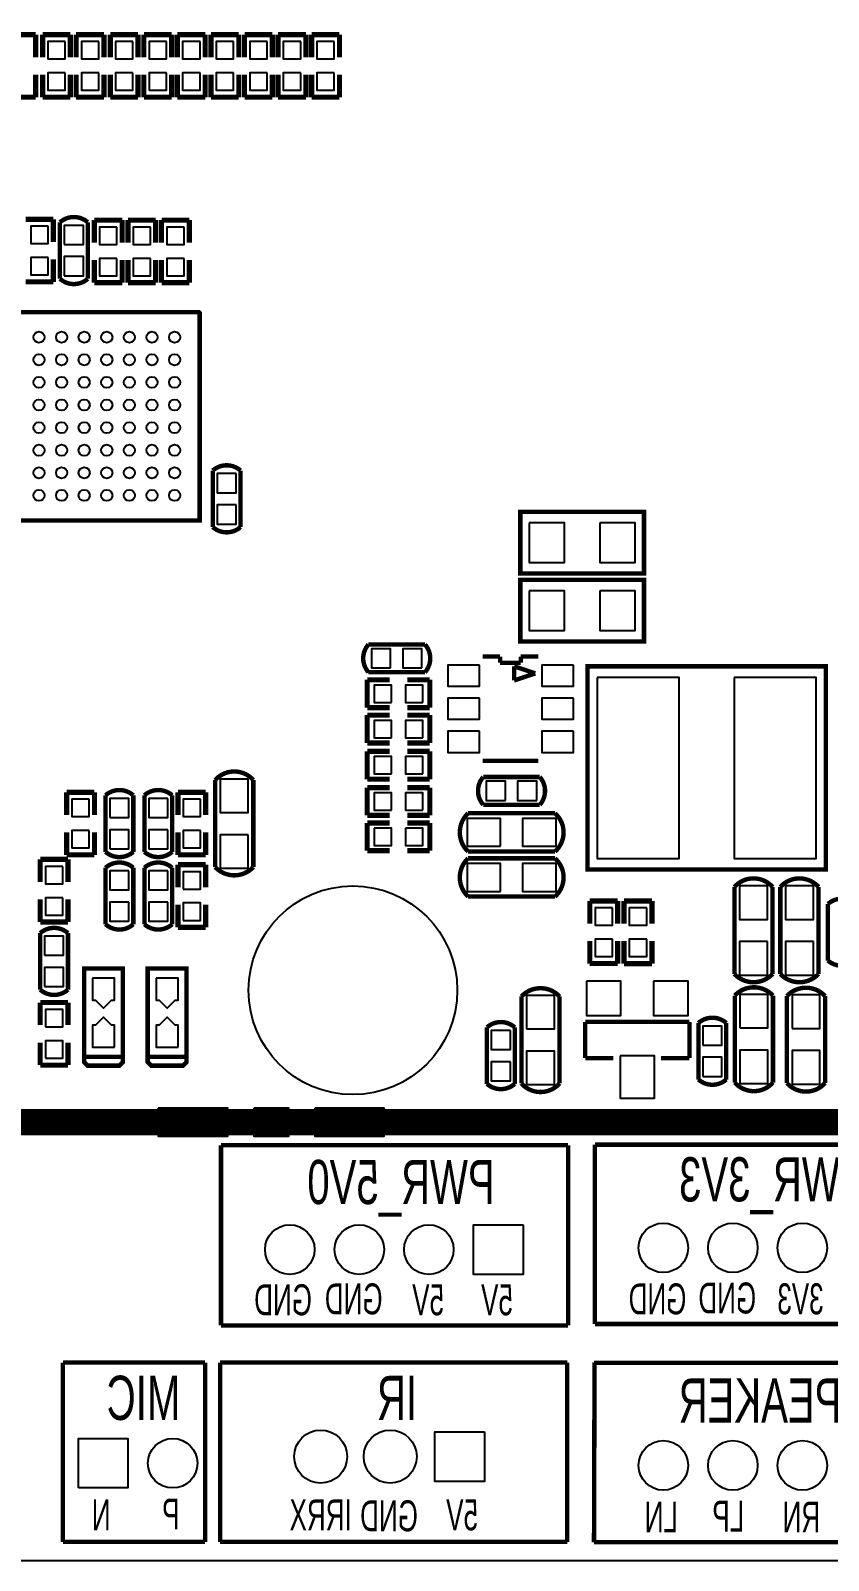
# Model space of a CAD drawing. Extents: x -3 to 180, y 0 to 107.
# Drawn here: x 41.44 to 64.38, y 0 to 43.98 of the extents above; entities that cross this region are included whole.
import ezdxf

# ---------------------------------------------------------------- set-up
doc = ezdxf.new("R2010")
doc.units = 0
doc.header["$MEASUREMENT"] = 0
for name, color, linetype in [('BG_OUTLINE', 254, 'CONTINUOUS'), ('BG_SILKSCREEN_BOTTOM', 141, 'CONTINUOUS'), ('PG_SILKSCREEN_BOTTOM', 85, 'CONTINUOUS'), ('PIN_BOTTOM', 5, 'CONTINUOUS')]:
    doc.layers.add(name, color=color, linetype=linetype)

msp = doc.modelspace()

# ---------------------------------------------------------------- linework, layer by layer
at = {"layer": 'BG_OUTLINE'}
msp.add_lwpolyline([(-2.999994, 103.031341), (-2.999994, 3.991813, 0.414214), (0.991819, 0), (176.017809, 0, 0.378859), (179.786788, 3.768979), (179.786788, 102.98717, 0.42493), (175.712984, 107.061), (166.5478, 107.060975), (166.5478, 97.5868), (152.3746, 97.5868), (152.3746, 107.060949), (46.3042, 107.06067), (46.3042, 105.8672), (42.0624, 105.8672), (42.0624, 107.06067), (30.607, 107.060644), (30.607, 105.8672), (26.3652, 105.8672), (26.3652, 107.060644), (1.029665, 107.060619, 0.418755)], format="xyb", close=True, dxfattribs=at)
at = {"layer": 'BG_SILKSCREEN_BOTTOM'}
for points in [[(6.5532, 12.5984, 0.762, 0.762, 0), (159.7914, 12.5984, 0.762, 0.762, 0)], [(46.9138, 11.938, 0.127, 0.127, 0), (56.896, 11.938, 0.127, 0.127, 0)], [(46.9138, 6.7564, 0.127, 0.127, 0), (46.9138, 11.938, 0.127, 0.127, 0)], [(56.896, 11.938, 0.127, 0.127, 0), (56.896, 6.7564, 0.127, 0.127, 0)], [(57.66816, 11.95324, 0.127, 0.127, 0), (67.65036, 11.95324, 0.127, 0.127, 0)], [(57.66816, 11.67384, 0.127, 0.127, 0), (57.66816, 11.95324, 0.127, 0.127, 0)], [(57.66816, 6.79704, 0.127, 0.127, 0), (57.66816, 11.67384, 0.127, 0.127, 0)], [(56.896, 6.7564, 0.127, 0.127, 0), (46.9138, 6.7564, 0.127, 0.127, 0)], [(67.67576, 6.79704, 0.127, 0.127, 0), (57.66816, 6.79704, 0.127, 0.127, 0)], [(42.3672, 5.6896, 0.127, 0.127, 0), (46.4566, 5.6896, 0.127, 0.127, 0)], [(42.3672, 0.5334, 0.127, 0.127, 0), (42.3672, 5.6896, 0.127, 0.127, 0)], [(46.4566, 5.6896, 0.127, 0.127, 0), (46.4566, 0.5334, 0.127, 0.127, 0)], [(56.8706, 5.6896, 0.127, 0.127, 0), (46.8884, 5.6896, 0.127, 0.127, 0)], [(46.8884, 5.6896, 0.127, 0.127, 0), (46.8884, 0.5334, 0.127, 0.127, 0)], [(56.8706, 0.5334, 0.127, 0.127, 0), (56.8706, 5.6896, 0.127, 0.127, 0)], [(57.64276, 0.52324, 0.127, 0.127, 0), (57.658, 5.6896, 0.127, 0.127, 0)], [(57.64276, 5.67944, 0.127, 0.127, 0), (67.62496, 5.67944, 0.127, 0.127, 0)], [(46.4566, 0.5334, 0.127, 0.127, 0), (42.3672, 0.5334, 0.127, 0.127, 0)], [(46.8884, 0.5334, 0.127, 0.127, 0), (56.8706, 0.5334, 0.127, 0.127, 0)], [(67.65036, 0.52324, 0.127, 0.127, 0), (57.64276, 0.52324, 0.127, 0.127, 0)]]:
    msp.add_lwpolyline(points, format="xyseb", dxfattribs=at)
at = {"layer": 'PG_SILKSCREEN_BOTTOM'}
for points in [[(40.783561, 43.866537, 0.150089, 0.150089, 0), (41.583559, 43.866537, 0.150089, 0.150089, 0)], [(41.583559, 43.866537, 0.150089, 0.150089, 0), (41.583559, 43.216551, 0.150089, 0.150089, 0)], [(41.783025, 43.866613, 0.150089, 0.150089, 0), (42.583024, 43.866613, 0.150089, 0.150089, 0)], [(41.783025, 43.216627, 0.150089, 0.150089, 0), (41.783025, 43.866613, 0.150089, 0.150089, 0)], [(42.583024, 43.866613, 0.150089, 0.150089, 0), (42.583024, 43.216627, 0.150089, 0.150089, 0)], [(42.748225, 43.866511, 0.150089, 0.150089, 0), (43.548224, 43.866511, 0.150089, 0.150089, 0)], [(42.748225, 43.216525, 0.150089, 0.150089, 0), (42.748225, 43.866511, 0.150089, 0.150089, 0)], [(43.548224, 43.866511, 0.150089, 0.150089, 0), (43.548224, 43.216525, 0.150089, 0.150089, 0)], [(43.729961, 43.866537, 0.150089, 0.150089, 0), (44.529959, 43.866537, 0.150089, 0.150089, 0)], [(43.729961, 43.216551, 0.150089, 0.150089, 0), (43.729961, 43.866537, 0.150089, 0.150089, 0)], [(44.529959, 43.866537, 0.150089, 0.150089, 0), (44.529959, 43.216551, 0.150089, 0.150089, 0)], [(44.695161, 43.866537, 0.150089, 0.150089, 0), (45.495159, 43.866537, 0.150089, 0.150089, 0)], [(44.695161, 43.216551, 0.150089, 0.150089, 0), (44.695161, 43.866537, 0.150089, 0.150089, 0)], [(45.495159, 43.866537, 0.150089, 0.150089, 0), (45.495159, 43.216551, 0.150089, 0.150089, 0)], [(45.660361, 43.866537, 0.150089, 0.150089, 0), (46.460359, 43.866537, 0.150089, 0.150089, 0)], [(45.660361, 43.216551, 0.150089, 0.150089, 0), (45.660361, 43.866537, 0.150089, 0.150089, 0)], [(46.460359, 43.866537, 0.150089, 0.150089, 0), (46.460359, 43.216551, 0.150089, 0.150089, 0)], [(46.625561, 43.866537, 0.150089, 0.150089, 0), (47.425559, 43.866537, 0.150089, 0.150089, 0)], [(46.625561, 43.216551, 0.150089, 0.150089, 0), (46.625561, 43.866537, 0.150089, 0.150089, 0)], [(47.425559, 43.866537, 0.150089, 0.150089, 0), (47.425559, 43.216551, 0.150089, 0.150089, 0)], [(47.590761, 43.866537, 0.150089, 0.150089, 0), (48.390759, 43.866537, 0.150089, 0.150089, 0)], [(47.590761, 43.216551, 0.150089, 0.150089, 0), (47.590761, 43.866537, 0.150089, 0.150089, 0)], [(48.390759, 43.866537, 0.150089, 0.150089, 0), (48.390759, 43.216551, 0.150089, 0.150089, 0)], [(48.555961, 43.866537, 0.150089, 0.150089, 0), (49.355959, 43.866537, 0.150089, 0.150089, 0)], [(48.555961, 43.216551, 0.150089, 0.150089, 0), (48.555961, 43.866537, 0.150089, 0.150089, 0)], [(49.355959, 43.866537, 0.150089, 0.150089, 0), (49.355959, 43.216551, 0.150089, 0.150089, 0)], [(49.521161, 43.866537, 0.150089, 0.150089, 0), (50.321159, 43.866537, 0.150089, 0.150089, 0)], [(49.521161, 43.216551, 0.150089, 0.150089, 0), (49.521161, 43.866537, 0.150089, 0.150089, 0)], [(50.321159, 43.866537, 0.150089, 0.150089, 0), (50.321159, 43.216551, 0.150089, 0.150089, 0)], [(41.583559, 42.066743, 0.150089, 0.150089, 0), (41.583559, 42.716729, 0.150089, 0.150089, 0)], [(41.783025, 42.716806, 0.150089, 0.150089, 0), (41.783025, 42.06682, 0.150089, 0.150089, 0)], [(42.583024, 42.06682, 0.150089, 0.150089, 0), (42.583024, 42.716806, 0.150089, 0.150089, 0)], [(42.748225, 42.716704, 0.150089, 0.150089, 0), (42.748225, 42.066718, 0.150089, 0.150089, 0)], [(43.548224, 42.066718, 0.150089, 0.150089, 0), (43.548224, 42.716704, 0.150089, 0.150089, 0)], [(43.729961, 42.716729, 0.150089, 0.150089, 0), (43.729961, 42.066743, 0.150089, 0.150089, 0)], [(44.529959, 42.066743, 0.150089, 0.150089, 0), (44.529959, 42.716729, 0.150089, 0.150089, 0)], [(44.695161, 42.716729, 0.150089, 0.150089, 0), (44.695161, 42.066743, 0.150089, 0.150089, 0)], [(45.495159, 42.066743, 0.150089, 0.150089, 0), (45.495159, 42.716729, 0.150089, 0.150089, 0)], [(45.660361, 42.716729, 0.150089, 0.150089, 0), (45.660361, 42.066743, 0.150089, 0.150089, 0)], [(46.460359, 42.066743, 0.150089, 0.150089, 0), (46.460359, 42.716729, 0.150089, 0.150089, 0)], [(46.625561, 42.716729, 0.150089, 0.150089, 0), (46.625561, 42.066743, 0.150089, 0.150089, 0)], [(47.425559, 42.066743, 0.150089, 0.150089, 0), (47.425559, 42.716729, 0.150089, 0.150089, 0)], [(47.590761, 42.716729, 0.150089, 0.150089, 0), (47.590761, 42.066743, 0.150089, 0.150089, 0)], [(48.390759, 42.066743, 0.150089, 0.150089, 0), (48.390759, 42.716729, 0.150089, 0.150089, 0)], [(48.555961, 42.716729, 0.150089, 0.150089, 0), (48.555961, 42.066743, 0.150089, 0.150089, 0)], [(49.355959, 42.066743, 0.150089, 0.150089, 0), (49.355959, 42.716729, 0.150089, 0.150089, 0)], [(49.521161, 42.716729, 0.150089, 0.150089, 0), (49.521161, 42.066743, 0.150089, 0.150089, 0)], [(50.321159, 42.066743, 0.150089, 0.150089, 0), (50.321159, 42.716729, 0.150089, 0.150089, 0)], [(40.783561, 42.066743, 0.150089, 0.150089, 0), (41.583559, 42.066743, 0.150089, 0.150089, 0)], [(41.783025, 42.06682, 0.150089, 0.150089, 0), (42.583024, 42.06682, 0.150089, 0.150089, 0)], [(42.748225, 42.066718, 0.150089, 0.150089, 0), (43.548224, 42.066718, 0.150089, 0.150089, 0)], [(43.729961, 42.066743, 0.150089, 0.150089, 0), (44.529959, 42.066743, 0.150089, 0.150089, 0)], [(44.695161, 42.066743, 0.150089, 0.150089, 0), (45.495159, 42.066743, 0.150089, 0.150089, 0)], [(45.660361, 42.066743, 0.150089, 0.150089, 0), (46.460359, 42.066743, 0.150089, 0.150089, 0)], [(46.625561, 42.066743, 0.150089, 0.150089, 0), (47.425559, 42.066743, 0.150089, 0.150089, 0)], [(47.590761, 42.066743, 0.150089, 0.150089, 0), (48.390759, 42.066743, 0.150089, 0.150089, 0)], [(48.555961, 42.066743, 0.150089, 0.150089, 0), (49.355959, 42.066743, 0.150089, 0.150089, 0)], [(49.521161, 42.066743, 0.150089, 0.150089, 0), (50.321159, 42.066743, 0.150089, 0.150089, 0)], [(41.291561, 38.557937, 0.150089, 0.150089, 0), (42.091559, 38.557937, 0.150089, 0.150089, 0)], [(42.091559, 38.557937, 0.150089, 0.150089, 0), (42.091559, 37.907951, 0.150089, 0.150089, 0)], [(42.282161, 37.907951, 0.127, 0.127, 0), (42.282161, 38.47084, 0.127, 0.127, -0.37791), (43.082159, 38.47084, 0.127, 0.127, 0)], [(43.082159, 38.47084, 0.127, 0.127, 0), (43.082159, 37.907951, 0.127, 0.127, 0)], [(43.272761, 38.532537, 0.150089, 0.150089, 0), (44.072759, 38.532537, 0.150089, 0.150089, 0)], [(43.272761, 37.882551, 0.150089, 0.150089, 0), (43.272761, 38.532537, 0.150089, 0.150089, 0)], [(44.072759, 38.532537, 0.150089, 0.150089, 0), (44.072759, 37.882551, 0.150089, 0.150089, 0)], [(44.237961, 38.532537, 0.150089, 0.150089, 0), (45.037959, 38.532537, 0.150089, 0.150089, 0)], [(44.237961, 37.882551, 0.150089, 0.150089, 0), (44.237961, 38.532537, 0.150089, 0.150089, 0)], [(45.037959, 38.532537, 0.150089, 0.150089, 0), (45.037959, 37.882551, 0.150089, 0.150089, 0)], [(45.203161, 38.532537, 0.150089, 0.150089, 0), (46.003159, 38.532537, 0.150089, 0.150089, 0)], [(45.203161, 37.882551, 0.150089, 0.150089, 0), (45.203161, 38.532537, 0.150089, 0.150089, 0)], [(46.003159, 38.532537, 0.150089, 0.150089, 0), (46.003159, 37.882551, 0.150089, 0.150089, 0)], [(43.082159, 37.907951, 0.127, 0.127, 0), (43.082159, 36.84524, 0.127, 0.127, -0.37791), (42.282161, 36.84524, 0.127, 0.127, 0)], [(42.282161, 36.84524, 0.127, 0.127, 0), (42.282161, 37.907951, 0.127, 0.127, 0)], [(42.091559, 36.758143, 0.150089, 0.150089, 0), (42.091559, 37.408129, 0.150089, 0.150089, 0)], [(43.272761, 37.382729, 0.150089, 0.150089, 0), (43.272761, 36.732743, 0.150089, 0.150089, 0)], [(44.072759, 36.732743, 0.150089, 0.150089, 0), (44.072759, 37.382729, 0.150089, 0.150089, 0)], [(44.237961, 37.382729, 0.150089, 0.150089, 0), (44.237961, 36.732743, 0.150089, 0.150089, 0)], [(45.037959, 36.732743, 0.150089, 0.150089, 0), (45.037959, 37.382729, 0.150089, 0.150089, 0)], [(45.203161, 37.382729, 0.150089, 0.150089, 0), (45.203161, 36.732743, 0.150089, 0.150089, 0)], [(46.003159, 36.732743, 0.150089, 0.150089, 0), (46.003159, 37.382729, 0.150089, 0.150089, 0)], [(41.291561, 36.758143, 0.150089, 0.150089, 0), (42.091559, 36.758143, 0.150089, 0.150089, 0)], [(43.272761, 36.732743, 0.150089, 0.150089, 0), (44.072759, 36.732743, 0.150089, 0.150089, 0)], [(44.237961, 36.732743, 0.150089, 0.150089, 0), (45.037959, 36.732743, 0.150089, 0.150089, 0)], [(45.203161, 36.732743, 0.150089, 0.150089, 0), (46.003159, 36.732743, 0.150089, 0.150089, 0)], [(40.30726, 29.8958, 0.127, 0.127, 0), (40.30726, 35.8902, 0.127, 0.127, 0), (46.27626, 35.8902, 0.127, 0.127, 0), (46.30166, 35.8648, 0.127, 0.127, 0), (46.30166, 29.8958, 0.127, 0.127, 0), (40.30726, 29.8958, 0.127, 0.127, 0)], [(46.676361, 30.270729, 0.127, 0.127, 0), (46.676361, 31.33344, 0.127, 0.127, -0.37791), (47.476359, 31.33344, 0.127, 0.127, 0)], [(47.476359, 31.33344, 0.127, 0.127, 0), (47.476359, 30.270729, 0.127, 0.127, 0)], [(47.476359, 30.270729, 0.127, 0.127, 0), (47.476359, 29.70784, 0.127, 0.127, -0.37791), (46.676361, 29.70784, 0.127, 0.127, 0)], [(46.676361, 29.70784, 0.127, 0.127, 0), (46.676361, 30.270729, 0.127, 0.127, 0)], [(55.5244, 28.3718, 0.127, 0.127, 0), (59.0804, 28.3718, 0.127, 0.127, 0), (59.0804, 30.1498, 0.127, 0.127, 0), (55.5244, 30.1498, 0.127, 0.127, 0), (55.5244, 28.3718, 0.127, 0.127, 0)], [(55.5244, 26.416, 0.127, 0.127, 0), (59.0804, 26.416, 0.127, 0.127, 0), (59.0804, 28.194, 0.127, 0.127, 0), (55.5244, 28.194, 0.127, 0.127, 0), (55.5244, 26.416, 0.127, 0.127, 0)], [(51.718489, 25.533401, 0.127, 0.127, 0), (51.1556, 25.533401, 0.127, 0.127, -0.37791), (51.1556, 26.333399, 0.127, 0.127, 0)], [(51.1556, 26.333399, 0.127, 0.127, 0), (51.718489, 26.333399, 0.127, 0.127, 0)], [(51.718489, 26.333399, 0.127, 0.127, 0), (52.7812, 26.333399, 0.127, 0.127, -0.37791), (52.7812, 25.533401, 0.127, 0.127, 0)], [(54.9402, 25.985699, 0.127, 0.127, 0), (54.4449, 25.985699, 0.127, 0.127, 0)], [(54.9402, 25.8064, 0.127, 0.127, 0), (54.9402, 25.985699, 0.127, 0.127, 0)], [(55.534611, 25.985699, 0.127, 0.127, 0), (55.534611, 25.8064, 0.127, 0.127, 0)], [(56.0451, 25.985699, 0.127, 0.127, 0), (55.534611, 25.985699, 0.127, 0.127, 0)], [(52.7812, 25.533401, 0.127, 0.127, 0), (51.718489, 25.533401, 0.127, 0.127, 0)], [(55.534611, 25.8064, 0.127, 0.127, 0), (54.9402, 25.8064, 0.127, 0.127, 0)], [(55.345101, 25.7048, 0.127, 0.127, 0), (55.345101, 25.2984, 0.127, 0.127, 0)], [(55.952898, 25.5016, 0.127, 0.127, 0), (55.345101, 25.7048, 0.127, 0.127, 0)], [(55.345101, 25.2984, 0.127, 0.127, 0), (55.952898, 25.5016, 0.127, 0.127, 0)], [(57.9628, 19.8628, 0.127, 0.127, 0), (57.4548, 19.8628, 0.127, 0.127, 0), (57.4548, 25.7048, 0.127, 0.127, 0), (64.3128, 25.7048, 0.127, 0.127, 0), (64.3128, 19.8628, 0.127, 0.127, 0), (57.9628, 19.8628, 0.127, 0.127, 0)], [(51.119303, 25.317399, 0.150089, 0.150089, 0), (51.119303, 24.517401, 0.150089, 0.150089, 0)], [(51.769289, 25.317399, 0.150089, 0.150089, 0), (51.119303, 25.317399, 0.150089, 0.150089, 0)], [(52.269111, 25.317399, 0.150089, 0.150089, 0), (52.919097, 25.317399, 0.150089, 0.150089, 0)], [(52.919097, 25.317399, 0.150089, 0.150089, 0), (52.919097, 24.517401, 0.150089, 0.150089, 0)], [(51.119303, 24.517401, 0.150089, 0.150089, 0), (51.769289, 24.517401, 0.150089, 0.150089, 0)], [(51.119303, 24.301399, 0.150089, 0.150089, 0), (51.119303, 23.501401, 0.150089, 0.150089, 0)], [(51.769289, 24.301399, 0.150089, 0.150089, 0), (51.119303, 24.301399, 0.150089, 0.150089, 0)], [(52.919097, 24.517401, 0.150089, 0.150089, 0), (52.269111, 24.517401, 0.150089, 0.150089, 0)], [(52.269111, 24.301399, 0.150089, 0.150089, 0), (52.919097, 24.301399, 0.150089, 0.150089, 0)], [(52.919097, 24.301399, 0.150089, 0.150089, 0), (52.919097, 23.501401, 0.150089, 0.150089, 0)], [(51.119303, 23.501401, 0.150089, 0.150089, 0), (51.769289, 23.501401, 0.150089, 0.150089, 0)], [(51.119303, 23.259999, 0.150089, 0.150089, 0), (51.119303, 22.460001, 0.150089, 0.150089, 0)], [(51.769289, 23.259999, 0.150089, 0.150089, 0), (51.119303, 23.259999, 0.150089, 0.150089, 0)], [(52.919097, 23.501401, 0.150089, 0.150089, 0), (52.269111, 23.501401, 0.150089, 0.150089, 0)], [(52.269111, 23.259999, 0.150089, 0.150089, 0), (52.919097, 23.259999, 0.150089, 0.150089, 0)], [(52.919097, 23.259999, 0.150089, 0.150089, 0), (52.919097, 22.460001, 0.150089, 0.150089, 0)], [(54.4449, 22.985501, 0.127, 0.127, 0), (56.0451, 22.985501, 0.127, 0.127, 0)], [(46.74489, 19.933691, 0.127, 0.127, 0), (46.74489, 22.433509, 0.127, 0.127, -0.450474), (47.84471, 22.433509, 0.127, 0.127, 0)], [(47.84471, 22.433509, 0.127, 0.127, 0), (47.84471, 19.933691, 0.127, 0.127, 0)], [(51.119303, 22.460001, 0.150089, 0.150089, 0), (51.769289, 22.460001, 0.150089, 0.150089, 0)], [(52.919097, 22.460001, 0.150089, 0.150089, 0), (52.269111, 22.460001, 0.150089, 0.150089, 0)], [(55.020489, 21.723401, 0.127, 0.127, 0), (54.4576, 21.723401, 0.127, 0.127, -0.37791), (54.4576, 22.523399, 0.127, 0.127, 0)], [(54.4576, 22.523399, 0.127, 0.127, 0), (55.020489, 22.523399, 0.127, 0.127, 0)], [(55.020489, 22.523399, 0.127, 0.127, 0), (56.0832, 22.523399, 0.127, 0.127, -0.37791), (56.0832, 21.723401, 0.127, 0.127, 0)], [(42.475201, 22.083497, 0.150089, 0.150089, 0), (43.275199, 22.083497, 0.150089, 0.150089, 0)], [(42.475201, 21.433511, 0.150089, 0.150089, 0), (42.475201, 22.083497, 0.150089, 0.150089, 0)], [(43.275199, 22.083497, 0.150089, 0.150089, 0), (43.275199, 21.433511, 0.150089, 0.150089, 0)], [(43.592801, 21.433511, 0.127, 0.127, 0), (43.592801, 21.9964, 0.127, 0.127, -0.37791), (44.392799, 21.9964, 0.127, 0.127, 0)], [(44.392799, 21.9964, 0.127, 0.127, 0), (44.392799, 21.433511, 0.127, 0.127, 0)], [(44.710401, 20.933689, 0.127, 0.127, 0), (44.710401, 21.9964, 0.127, 0.127, -0.37791), (45.510399, 21.9964, 0.127, 0.127, 0)], [(45.510399, 21.9964, 0.127, 0.127, 0), (45.510399, 20.933689, 0.127, 0.127, 0)], [(45.675601, 22.083497, 0.150089, 0.150089, 0), (46.475599, 22.083497, 0.150089, 0.150089, 0)], [(45.675601, 21.433511, 0.150089, 0.150089, 0), (45.675601, 22.083497, 0.150089, 0.150089, 0)], [(46.475599, 22.083497, 0.150089, 0.150089, 0), (46.475599, 21.433511, 0.150089, 0.150089, 0)], [(51.119303, 22.218599, 0.150089, 0.150089, 0), (51.119303, 21.418601, 0.150089, 0.150089, 0)], [(51.769289, 22.218599, 0.150089, 0.150089, 0), (51.119303, 22.218599, 0.150089, 0.150089, 0)], [(52.269111, 22.218599, 0.150089, 0.150089, 0), (52.919097, 22.218599, 0.150089, 0.150089, 0)], [(52.919097, 22.218599, 0.150089, 0.150089, 0), (52.919097, 21.418601, 0.150089, 0.150089, 0)], [(56.0832, 21.723401, 0.127, 0.127, 0), (55.020489, 21.723401, 0.127, 0.127, 0)], [(44.392799, 21.433511, 0.127, 0.127, 0), (44.392799, 20.3708, 0.127, 0.127, -0.37791), (43.592801, 20.3708, 0.127, 0.127, 0)], [(43.592801, 20.3708, 0.127, 0.127, 0), (43.592801, 21.433511, 0.127, 0.127, 0)], [(51.119303, 21.418601, 0.150089, 0.150089, 0), (51.769289, 21.418601, 0.150089, 0.150089, 0)], [(51.119303, 21.202599, 0.150089, 0.150089, 0), (51.769289, 21.202599, 0.150089, 0.150089, 0)], [(51.119303, 20.402601, 0.150089, 0.150089, 0), (51.119303, 21.202599, 0.150089, 0.150089, 0)], [(52.919097, 21.418601, 0.150089, 0.150089, 0), (52.269111, 21.418601, 0.150089, 0.150089, 0)], [(52.919097, 21.202599, 0.150089, 0.150089, 0), (52.269111, 21.202599, 0.150089, 0.150089, 0)], [(52.919097, 20.402601, 0.150089, 0.150089, 0), (52.919097, 21.202599, 0.150089, 0.150089, 0)], [(54.020491, 20.37969, 0.127, 0.127, -0.432734), (54.020491, 21.47951, 0.127, 0.127, 0)], [(54.020491, 21.47951, 0.127, 0.127, 0), (56.520309, 21.47951, 0.127, 0.127, -0.450474), (56.520309, 20.37969, 0.127, 0.127, 0)], [(42.475201, 20.933689, 0.150089, 0.150089, 0), (42.475201, 20.283703, 0.150089, 0.150089, 0)], [(43.275199, 20.283703, 0.150089, 0.150089, 0), (43.275199, 20.933689, 0.150089, 0.150089, 0)], [(45.510399, 20.933689, 0.127, 0.127, 0), (45.510399, 20.3708, 0.127, 0.127, -0.37791), (44.710401, 20.3708, 0.127, 0.127, 0)], [(44.710401, 20.3708, 0.127, 0.127, 0), (44.710401, 20.933689, 0.127, 0.127, 0)], [(45.675601, 20.933689, 0.150089, 0.150089, 0), (45.675601, 20.283703, 0.150089, 0.150089, 0)], [(46.475599, 20.283703, 0.150089, 0.150089, 0), (46.475599, 20.933689, 0.150089, 0.150089, 0)], [(42.475201, 20.283703, 0.150089, 0.150089, 0), (43.275199, 20.283703, 0.150089, 0.150089, 0)], [(45.675601, 20.283703, 0.150089, 0.150089, 0), (46.475599, 20.283703, 0.150089, 0.150089, 0)], [(51.769289, 20.402601, 0.150089, 0.150089, 0), (51.119303, 20.402601, 0.150089, 0.150089, 0)], [(52.269111, 20.402601, 0.150089, 0.150089, 0), (52.919097, 20.402601, 0.150089, 0.150089, 0)], [(54.020491, 19.08429, 0.127, 0.127, -0.432734), (54.020491, 20.18411, 0.127, 0.127, 0)], [(56.520309, 20.37969, 0.127, 0.127, 0), (54.020491, 20.37969, 0.127, 0.127, 0)], [(54.020491, 20.18411, 0.127, 0.127, 0), (56.520309, 20.18411, 0.127, 0.127, -0.450474), (56.520309, 19.08429, 0.127, 0.127, 0)], [(41.713201, 20.153097, 0.150089, 0.150089, 0), (42.513199, 20.153097, 0.150089, 0.150089, 0)], [(41.713201, 19.503111, 0.150089, 0.150089, 0), (41.713201, 20.153097, 0.150089, 0.150089, 0)], [(42.513199, 20.153097, 0.150089, 0.150089, 0), (42.513199, 19.503111, 0.150089, 0.150089, 0)], [(43.592801, 18.850889, 0.127, 0.127, 0), (43.592801, 19.9136, 0.127, 0.127, -0.37791), (44.392799, 19.9136, 0.127, 0.127, 0)], [(44.392799, 19.9136, 0.127, 0.127, 0), (44.392799, 18.850889, 0.127, 0.127, 0)], [(44.710401, 18.850889, 0.127, 0.127, 0), (44.710401, 19.9136, 0.127, 0.127, -0.37791), (45.510399, 19.9136, 0.127, 0.127, 0)], [(45.510399, 19.9136, 0.127, 0.127, 0), (45.510399, 18.850889, 0.127, 0.127, 0)], [(45.675601, 20.000697, 0.150089, 0.150089, 0), (45.675601, 19.350711, 0.150089, 0.150089, 0)], [(46.475599, 20.000697, 0.150089, 0.150089, 0), (45.675601, 20.000697, 0.150089, 0.150089, 0)], [(46.475599, 19.350711, 0.150089, 0.150089, 0), (46.475599, 20.000697, 0.150089, 0.150089, 0)], [(47.84471, 19.933691, 0.127, 0.127, -0.432734), (46.74489, 19.933691, 0.127, 0.127, 0)], [(61.68009, 16.860291, 0.127, 0.127, 0), (61.68009, 19.360109, 0.127, 0.127, -0.450474), (62.77991, 19.360109, 0.127, 0.127, 0)], [(62.77991, 19.360109, 0.127, 0.127, 0), (62.77991, 16.860291, 0.127, 0.127, 0)], [(63.00089, 16.860291, 0.127, 0.127, 0), (63.00089, 19.360109, 0.127, 0.127, -0.450474), (64.10071, 19.360109, 0.127, 0.127, 0)], [(64.10071, 19.360109, 0.127, 0.127, 0), (64.10071, 16.860291, 0.127, 0.127, 0)], [(41.713201, 19.003289, 0.150089, 0.150089, 0), (41.713201, 18.353303, 0.150089, 0.150089, 0)], [(42.513199, 18.353303, 0.150089, 0.150089, 0), (42.513199, 19.003289, 0.150089, 0.150089, 0)], [(44.392799, 18.850889, 0.127, 0.127, 0), (44.392799, 18.288, 0.127, 0.127, -0.37791), (43.592801, 18.288, 0.127, 0.127, 0)], [(43.592801, 18.288, 0.127, 0.127, 0), (43.592801, 18.850889, 0.127, 0.127, 0)], [(45.510399, 18.850889, 0.127, 0.127, 0), (45.510399, 18.288, 0.127, 0.127, -0.37791), (44.710401, 18.288, 0.127, 0.127, 0)], [(44.710401, 18.288, 0.127, 0.127, 0), (44.710401, 18.850889, 0.127, 0.127, 0)], [(45.675601, 18.200903, 0.150089, 0.150089, 0), (45.675601, 18.850889, 0.150089, 0.150089, 0)], [(46.475599, 18.850889, 0.150089, 0.150089, 0), (46.475599, 18.200903, 0.150089, 0.150089, 0)], [(56.520309, 19.08429, 0.127, 0.127, 0), (54.020491, 19.08429, 0.127, 0.127, 0)], [(57.522161, 18.959144, 0.150089, 0.150089, 0), (58.322159, 18.959144, 0.150089, 0.150089, 0)], [(57.522161, 18.309158, 0.150089, 0.150089, 0), (57.522161, 18.959144, 0.150089, 0.150089, 0)], [(58.322159, 18.959144, 0.150089, 0.150089, 0), (58.322159, 18.309158, 0.150089, 0.150089, 0)], [(58.507655, 18.959043, 0.150089, 0.150089, 0), (59.307654, 18.959043, 0.150089, 0.150089, 0)], [(58.507655, 18.309057, 0.150089, 0.150089, 0), (58.507655, 18.959043, 0.150089, 0.150089, 0)], [(59.307654, 18.959043, 0.150089, 0.150089, 0), (59.307654, 18.309057, 0.150089, 0.150089, 0)], [(64.370001, 17.809489, 0.127, 0.127, 0), (64.370001, 18.8722, 0.127, 0.127, -0.37791), (65.169999, 18.8722, 0.127, 0.127, 0)], [(41.713201, 18.353303, 0.150089, 0.150089, 0), (42.513199, 18.353303, 0.150089, 0.150089, 0)], [(41.713201, 17.471111, 0.127, 0.127, 0), (41.713201, 18.034, 0.127, 0.127, -0.37791), (42.513199, 18.034, 0.127, 0.127, 0)], [(42.513199, 18.034, 0.127, 0.127, 0), (42.513199, 17.471111, 0.127, 0.127, 0)], [(46.475599, 18.200903, 0.150089, 0.150089, 0), (45.675601, 18.200903, 0.150089, 0.150089, 0)], [(57.522161, 17.809337, 0.150089, 0.150089, 0), (57.522161, 17.159351, 0.150089, 0.150089, 0)], [(58.322159, 17.159351, 0.150089, 0.150089, 0), (58.322159, 17.809337, 0.150089, 0.150089, 0)], [(58.507655, 17.809235, 0.150089, 0.150089, 0), (58.507655, 17.159249, 0.150089, 0.150089, 0)], [(59.307654, 17.159249, 0.150089, 0.150089, 0), (59.307654, 17.809235, 0.150089, 0.150089, 0)], [(65.169999, 17.809489, 0.127, 0.127, 0), (65.169999, 17.2466, 0.127, 0.127, -0.37791), (64.370001, 17.2466, 0.127, 0.127, 0)], [(64.370001, 17.2466, 0.127, 0.127, 0), (64.370001, 17.809489, 0.127, 0.127, 0)], [(42.513199, 17.471111, 0.127, 0.127, 0), (42.513199, 16.4084, 0.127, 0.127, -0.37791), (41.713201, 16.4084, 0.127, 0.127, 0)], [(41.713201, 16.4084, 0.127, 0.127, 0), (41.713201, 17.471111, 0.127, 0.127, 0)], [(57.522161, 17.159351, 0.150089, 0.150089, 0), (58.322159, 17.159351, 0.150089, 0.150089, 0)], [(58.507655, 17.159249, 0.150089, 0.150089, 0), (59.307654, 17.159249, 0.150089, 0.150089, 0)], [(44.0944, 14.478, 0.127, 0.127, 0), (42.9768, 14.478, 0.127, 0.127, 0), (42.9768, 17.018, 0.127, 0.127, 0), (44.0944, 17.018, 0.127, 0.127, 0), (44.0944, 14.478, 0.127, 0.127, 0)], [(45.9232, 14.478, 0.127, 0.127, 0), (44.8056, 14.478, 0.127, 0.127, 0), (44.8056, 17.018, 0.127, 0.127, 0), (45.9232, 17.018, 0.127, 0.127, 0), (45.9232, 14.478, 0.127, 0.127, 0)], [(62.77991, 16.860291, 0.127, 0.127, -0.432734), (61.68009, 16.860291, 0.127, 0.127, 0)], [(64.10071, 16.860291, 0.127, 0.127, -0.432734), (63.00089, 16.860291, 0.127, 0.127, 0)], [(55.55361, 16.213201, 0.127, 0.127, -0.432734), (56.65343, 16.213201, 0.127, 0.127, 0)], [(56.65343, 16.213201, 0.127, 0.127, 0), (56.65343, 13.713384, 0.127, 0.127, -0.450474), (55.55361, 13.713384, 0.127, 0.127, 0)], [(55.55361, 13.713384, 0.127, 0.127, 0), (55.55361, 16.213201, 0.127, 0.127, 0)], [(61.69025, 16.238449, 0.127, 0.127, -0.432734), (62.79007, 16.238449, 0.127, 0.127, 0)], [(62.79007, 16.238449, 0.127, 0.127, 0), (62.79007, 13.738631, 0.127, 0.127, -0.450474), (61.69025, 13.738631, 0.127, 0.127, 0)], [(61.69025, 13.738631, 0.127, 0.127, 0), (61.69025, 16.238449, 0.127, 0.127, 0)], [(63.18885, 16.225749, 0.127, 0.127, -0.432734), (64.28867, 16.225749, 0.127, 0.127, 0)], [(64.28867, 16.225749, 0.127, 0.127, 0), (64.28867, 13.725931, 0.127, 0.127, -0.450474), (63.18885, 13.725931, 0.127, 0.127, 0)], [(63.18885, 13.725931, 0.127, 0.127, 0), (63.18885, 16.225749, 0.127, 0.127, 0)], [(41.713201, 16.038297, 0.150089, 0.150089, 0), (41.713201, 15.388311, 0.150089, 0.150089, 0)], [(42.513199, 16.038297, 0.150089, 0.150089, 0), (41.713201, 16.038297, 0.150089, 0.150089, 0)], [(42.513199, 15.388311, 0.150089, 0.150089, 0), (42.513199, 16.038297, 0.150089, 0.150089, 0)], [(54.563061, 14.263141, 0.127, 0.127, 0), (54.563061, 15.325852, 0.127, 0.127, -0.37791), (55.363059, 15.325852, 0.127, 0.127, 0)], [(57.38876, 14.44244, 0.127, 0.127, 0), (57.38876, 15.48384, 0.127, 0.127, 0)], [(57.38876, 15.48384, 0.127, 0.127, 0), (60.38596, 15.48384, 0.127, 0.127, 0)], [(60.38596, 15.48384, 0.127, 0.127, 0), (60.38596, 14.44244, 0.127, 0.127, 0)], [(60.646361, 14.888439, 0.127, 0.127, 0), (60.646361, 15.451328, 0.127, 0.127, -0.37791), (61.446359, 15.451328, 0.127, 0.127, 0)], [(61.446359, 15.451328, 0.127, 0.127, 0), (61.446359, 14.888439, 0.127, 0.127, 0)], [(41.713201, 14.238503, 0.150089, 0.150089, 0), (41.713201, 14.888489, 0.150089, 0.150089, 0)], [(42.513199, 14.888489, 0.150089, 0.150089, 0), (42.513199, 14.238503, 0.150089, 0.150089, 0)], [(55.363059, 15.325852, 0.127, 0.127, 0), (55.363059, 14.263141, 0.127, 0.127, 0)], [(42.9768, 14.478, 0.127, 0.127, 0), (42.9768, 14.3256, 0.127, 0.127, 0), (43.0784, 14.224, 0.127, 0.127, 0), (43.5356, 14.224, 0.127, 0.127, 0)], [(44.0944, 14.478, 0.127, 0.127, 0), (44.0944, 14.3256, 0.127, 0.127, 0), (43.9928, 14.224, 0.127, 0.127, 0), (43.5356, 14.224, 0.127, 0.127, 0)], [(44.8056, 14.478, 0.127, 0.127, 0), (44.8056, 14.3256, 0.127, 0.127, 0), (44.9072, 14.224, 0.127, 0.127, 0), (45.3644, 14.224, 0.127, 0.127, 0)], [(45.9232, 14.478, 0.127, 0.127, 0), (45.9232, 14.3256, 0.127, 0.127, 0), (45.8216, 14.224, 0.127, 0.127, 0), (45.3644, 14.224, 0.127, 0.127, 0)], [(61.446359, 14.888439, 0.127, 0.127, 0), (61.446359, 13.825728, 0.127, 0.127, -0.37791), (60.646361, 13.825728, 0.127, 0.127, 0)], [(60.646361, 13.825728, 0.127, 0.127, 0), (60.646361, 14.888439, 0.127, 0.127, 0)], [(42.513199, 14.238503, 0.150089, 0.150089, 0), (41.713201, 14.238503, 0.150089, 0.150089, 0)], [(55.363059, 14.263141, 0.127, 0.127, 0), (55.363059, 13.700252, 0.127, 0.127, -0.37791), (54.563061, 13.700252, 0.127, 0.127, 0)], [(54.563061, 13.700252, 0.127, 0.127, 0), (54.563061, 14.263141, 0.127, 0.127, 0)], [(58.20156, 14.44244, 0.127, 0.127, 0), (57.38876, 14.44244, 0.127, 0.127, 0)], [(60.38596, 14.44244, 0.127, 0.127, 0), (59.57316, 14.44244, 0.127, 0.127, 0)]]:
    msp.add_lwpolyline(points, format="xyseb", dxfattribs=at)
at = {"layer": 'PIN_BOTTOM'}
for points in [[(42.432973, 43.666753), (41.933076, 43.666753), (41.933076, 43.166855), (42.432973, 43.166855)], [(43.398173, 43.666651), (42.898276, 43.666651), (42.898276, 43.166754), (43.398173, 43.166754)], [(44.379909, 43.666677), (43.880011, 43.666677), (43.880011, 43.166779), (44.379909, 43.166779)], [(45.345109, 43.666677), (44.845211, 43.666677), (44.845211, 43.166779), (45.345109, 43.166779)], [(46.310309, 43.666677), (45.810411, 43.666677), (45.810411, 43.166779), (46.310309, 43.166779)], [(47.275509, 43.666677), (46.775611, 43.666677), (46.775611, 43.166779), (47.275509, 43.166779)], [(48.240709, 43.666677), (47.740811, 43.666677), (47.740811, 43.166779), (48.240709, 43.166779)], [(49.205909, 43.666677), (48.706011, 43.666677), (48.706011, 43.166779), (49.205909, 43.166779)], [(50.171109, 43.666677), (49.671211, 43.666677), (49.671211, 43.166779), (50.171109, 43.166779)], [(42.432973, 42.766577), (41.933076, 42.766577), (41.933076, 42.26668), (42.432973, 42.26668)], [(43.398173, 42.766475), (42.898276, 42.766475), (42.898276, 42.266578), (43.398173, 42.266578)], [(44.379909, 42.766501), (43.880011, 42.766501), (43.880011, 42.266603), (44.379909, 42.266603)], [(45.345109, 42.766501), (44.845211, 42.766501), (44.845211, 42.266603), (45.345109, 42.266603)], [(46.310309, 42.766501), (45.810411, 42.766501), (45.810411, 42.266603), (46.310309, 42.266603)], [(47.275509, 42.766501), (46.775611, 42.766501), (46.775611, 42.266603), (47.275509, 42.266603)], [(48.240709, 42.766501), (47.740811, 42.766501), (47.740811, 42.266603), (48.240709, 42.266603)], [(49.205909, 42.766501), (48.706011, 42.766501), (48.706011, 42.266603), (49.205909, 42.266603)], [(50.171109, 42.766501), (49.671211, 42.766501), (49.671211, 42.266603), (50.171109, 42.266603)], [(41.941509, 38.358077), (41.441611, 38.358077), (41.441611, 37.858179), (41.941509, 37.858179)], [(42.407205, 37.833173), (42.957115, 37.833173), (42.957115, 38.383083), (42.407205, 38.383083)], [(43.922709, 38.332677), (43.422811, 38.332677), (43.422811, 37.832779), (43.922709, 37.832779)], [(44.887909, 38.332677), (44.388011, 38.332677), (44.388011, 37.832779), (44.887909, 37.832779)], [(45.853109, 38.332677), (45.353211, 38.332677), (45.353211, 37.832779), (45.853109, 37.832779)], [(41.941509, 37.457901), (41.441611, 37.457901), (41.441611, 36.958003), (41.941509, 36.958003)], [(42.407205, 36.932997), (42.957115, 36.932997), (42.957115, 37.482907), (42.407205, 37.482907)], [(43.922709, 37.432501), (43.422811, 37.432501), (43.422811, 36.932603), (43.922709, 36.932603)], [(44.887909, 37.432501), (44.388011, 37.432501), (44.388011, 36.932603), (44.887909, 36.932603)], [(45.853109, 37.432501), (45.353211, 37.432501), (45.353211, 36.932603), (45.853109, 36.932603)], [(47.351315, 31.245683), (46.801405, 31.245683), (46.801405, 30.695773), (47.351315, 30.695773)], [(47.351315, 30.345507), (46.801405, 30.345507), (46.801405, 29.795597), (47.351315, 29.795597)], [(55.7784, 29.8323), (55.7784, 28.6893), (56.7944, 28.6893), (56.7944, 29.8323)], [(57.8104, 29.8323), (57.8104, 28.6893), (58.8264, 28.6893), (58.8264, 29.8323)], [(55.7784, 27.8765), (55.7784, 26.7335), (56.7944, 26.7335), (56.7944, 27.8765)], [(57.8104, 27.8765), (57.8104, 26.7335), (58.8264, 26.7335), (58.8264, 27.8765)], [(51.793267, 25.658445), (51.793267, 26.208355), (51.243357, 26.208355), (51.243357, 25.658445)], [(52.693443, 25.658445), (52.693443, 26.208355), (52.143533, 26.208355), (52.143533, 25.658445)], [(54.35219, 25.740411), (53.43779, 25.740411), (53.43779, 25.130811), (54.35219, 25.130811)], [(57.05221, 25.740411), (56.13781, 25.740411), (56.13781, 25.130811), (57.05221, 25.130811)], [(51.819073, 24.667439), (51.819073, 25.167336), (51.319176, 25.167336), (51.319176, 24.667439)], [(52.719249, 24.667439), (52.719249, 25.167336), (52.219352, 25.167336), (52.219352, 24.667439)], [(57.730898, 25.3873), (57.730898, 20.1803), (60.093098, 20.1803), (60.093098, 25.3873)], [(61.674502, 25.3873), (61.674502, 20.1803), (64.036702, 20.1803), (64.036702, 25.3873)], [(54.35219, 24.7904), (53.43779, 24.7904), (53.43779, 24.1808), (54.35219, 24.1808)], [(57.05221, 24.7904), (56.13781, 24.7904), (56.13781, 24.1808), (57.05221, 24.1808)], [(51.819073, 23.651439), (51.819073, 24.151336), (51.319176, 24.151336), (51.319176, 23.651439)], [(52.719249, 23.651439), (52.719249, 24.151336), (52.219352, 24.151336), (52.219352, 23.651439)], [(54.35219, 23.840389), (53.43779, 23.840389), (53.43779, 23.230789), (54.35219, 23.230789)], [(57.05221, 23.840389), (56.13781, 23.840389), (56.13781, 23.230789), (57.05221, 23.230789)], [(51.819073, 22.610039), (51.819073, 23.109936), (51.319176, 23.109936), (51.319176, 22.610039)], [(52.719249, 22.610039), (52.719249, 23.109936), (52.219352, 23.109936), (52.219352, 22.610039)], [(47.69485, 22.463747), (46.89475, 22.463747), (46.89475, 21.503653), (47.69485, 21.503653)], [(51.819073, 21.568639), (51.819073, 22.068536), (51.319176, 22.068536), (51.319176, 21.568639)], [(52.719249, 21.568639), (52.719249, 22.068536), (52.219352, 22.068536), (52.219352, 21.568639)], [(55.095267, 21.848445), (55.095267, 22.398355), (54.545357, 22.398355), (54.545357, 21.848445)], [(55.995443, 21.848445), (55.995443, 22.398355), (55.445533, 22.398355), (55.445533, 21.848445)], [(43.125149, 21.883637), (42.625251, 21.883637), (42.625251, 21.383739), (43.125149, 21.383739)], [(43.717845, 21.358733), (44.267755, 21.358733), (44.267755, 21.908643), (43.717845, 21.908643)], [(45.385355, 21.908643), (44.835445, 21.908643), (44.835445, 21.358733), (45.385355, 21.358733)], [(46.325549, 21.883637), (45.825651, 21.883637), (45.825651, 21.383739), (46.325549, 21.383739)], [(54.95036, 20.52955), (54.95036, 21.32965), (53.990265, 21.32965), (53.990265, 20.52955)], [(56.55056, 20.52955), (56.55056, 21.32965), (55.590465, 21.32965), (55.590465, 20.52955)], [(43.125149, 20.983461), (42.625251, 20.983461), (42.625251, 20.483563), (43.125149, 20.483563)], [(43.717845, 20.458557), (44.267755, 20.458557), (44.267755, 21.008467), (43.717845, 21.008467)], [(45.385355, 21.008467), (44.835445, 21.008467), (44.835445, 20.458557), (45.385355, 20.458557)], [(46.325549, 20.983461), (45.825651, 20.983461), (45.825651, 20.483563), (46.325549, 20.483563)], [(47.69485, 20.863547), (46.89475, 20.863547), (46.89475, 19.903453), (47.69485, 19.903453)], [(51.319163, 21.052549), (51.319163, 20.552651), (51.819061, 20.552651), (51.819061, 21.052549)], [(52.219339, 21.052549), (52.219339, 20.552651), (52.719237, 20.552651), (52.719237, 21.052549)], [(42.363149, 19.953237), (41.863251, 19.953237), (41.863251, 19.453339), (42.363149, 19.453339)], [(44.267755, 19.825843), (43.717845, 19.825843), (43.717845, 19.275933), (44.267755, 19.275933)], [(45.385355, 19.825843), (44.835445, 19.825843), (44.835445, 19.275933), (45.385355, 19.275933)], [(45.825651, 19.300939), (46.325549, 19.300939), (46.325549, 19.800837), (45.825651, 19.800837)], [(54.95036, 19.23415), (54.95036, 20.03425), (53.990265, 20.03425), (53.990265, 19.23415)], [(56.55056, 19.23415), (56.55056, 20.03425), (55.590465, 20.03425), (55.590465, 19.23415)], [(62.63005, 19.390347), (61.82995, 19.390347), (61.82995, 18.430253), (62.63005, 18.430253)], [(63.95085, 19.390347), (63.15075, 19.390347), (63.15075, 18.430253), (63.95085, 18.430253)], [(42.363149, 19.053061), (41.863251, 19.053061), (41.863251, 18.553163), (42.363149, 18.553163)], [(44.267755, 18.925667), (43.717845, 18.925667), (43.717845, 18.375757), (44.267755, 18.375757)], [(45.385355, 18.925667), (44.835445, 18.925667), (44.835445, 18.375757), (45.385355, 18.375757)], [(45.825651, 18.400763), (46.325549, 18.400763), (46.325549, 18.900661), (45.825651, 18.900661)], [(58.172109, 18.759284), (57.672211, 18.759284), (57.672211, 18.259387), (58.172109, 18.259387)], [(59.157603, 18.759183), (58.657706, 18.759183), (58.657706, 18.259285), (59.157603, 18.259285)], [(41.838245, 17.396333), (42.388155, 17.396333), (42.388155, 17.946243), (41.838245, 17.946243)], [(58.172109, 17.859108), (57.672211, 17.859108), (57.672211, 17.359211), (58.172109, 17.359211)], [(59.157603, 17.859007), (58.657706, 17.859007), (58.657706, 17.359109), (59.157603, 17.359109)], [(62.63005, 17.790147), (61.82995, 17.790147), (61.82995, 16.830053), (62.63005, 16.830053)], [(63.95085, 17.790147), (63.15075, 17.790147), (63.15075, 16.830053), (63.95085, 16.830053)], [(41.838245, 16.496157), (42.388155, 16.496157), (42.388155, 17.046067), (41.838245, 17.046067)], [(43.2181, 16.7386), (43.2181, 16.1036), (43.2943, 16.1036), (43.307, 16.1036), (43.5356, 15.875), (43.7642, 16.1036), (43.8531, 16.1036), (43.8531, 16.7386)], [(45.0469, 16.7386), (45.0469, 16.1036), (45.1231, 16.1036), (45.1358, 16.1036), (45.3644, 15.875), (45.593, 16.1036), (45.6819, 16.1036), (45.6819, 16.7386)], [(57.42686, 16.653027), (57.42686, 15.662427), (58.41746, 15.662427), (58.41746, 16.653027)], [(59.35726, 16.653027), (59.35726, 15.662427), (60.34786, 15.662427), (60.34786, 16.653027)], [(41.863251, 15.338539), (42.363149, 15.338539), (42.363149, 15.838437), (41.863251, 15.838437)], [(55.70347, 15.283345), (56.50357, 15.283345), (56.50357, 16.24344), (55.70347, 16.24344)], [(61.84011, 15.308593), (62.64021, 15.308593), (62.64021, 16.268687), (61.84011, 16.268687)], [(63.33871, 15.295893), (64.13881, 15.295893), (64.13881, 16.255987), (63.33871, 16.255987)], [(43.8531, 14.7574), (43.8531, 15.3924), (43.7769, 15.3924), (43.7642, 15.3924), (43.5356, 15.621), (43.307, 15.3924), (43.2181, 15.3924), (43.2181, 14.7574)], [(45.6819, 14.7574), (45.6819, 15.3924), (45.6057, 15.3924), (45.593, 15.3924), (45.3644, 15.621), (45.1358, 15.3924), (45.0469, 15.3924), (45.0469, 14.7574)], [(55.238015, 15.238095), (54.688105, 15.238095), (54.688105, 14.688185), (55.238015, 14.688185)], [(60.771405, 14.813661), (61.321315, 14.813661), (61.321315, 15.363571), (60.771405, 15.363571)], [(41.863251, 14.438363), (42.363149, 14.438363), (42.363149, 14.938261), (41.863251, 14.938261)], [(55.70347, 13.683145), (56.50357, 13.683145), (56.50357, 14.64324), (55.70347, 14.64324)], [(61.84011, 13.708393), (62.64021, 13.708393), (62.64021, 14.668487), (61.84011, 14.668487)], [(63.33871, 13.695693), (64.13881, 13.695693), (64.13881, 14.655787), (63.33871, 14.655787)], [(55.238015, 14.337919), (54.688105, 14.337919), (54.688105, 13.788009), (55.238015, 13.788009)], [(58.39206, 14.505153), (58.39206, 13.285953), (59.38266, 13.285953), (59.38266, 14.505153)], [(60.771405, 13.913485), (61.321315, 13.913485), (61.321315, 14.463395), (60.771405, 14.463395)], [(45.111695, 12.99845), (45.111695, 12.19835), (47.111691, 12.19835), (47.111691, 12.99845)], [(47.861601, 12.99845), (47.861601, 12.19835), (48.861599, 12.19835), (48.861599, 12.99845)], [(49.611509, 12.99845), (49.611509, 12.19835), (51.611505, 12.19835), (51.611505, 12.99845)], [(55.60394, 9.64772), (55.60394, 8.22372), (54.17994, 8.22372), (54.17994, 9.64772)], [(54.492436, 3.6965), (54.492436, 2.2725), (53.068436, 2.2725), (53.068436, 3.6965)], [(42.814189, 2.081987), (42.814189, 3.505987), (44.238189, 3.505987), (44.238189, 2.081987)]]:
    msp.add_lwpolyline(points, close=True, dxfattribs=at)
for centre, radius in [((41.679368, 35.167824), 0.159995), ((42.329354, 35.167824), 0.159995), ((42.97934, 35.167824), 0.159995), ((43.629326, 35.167824), 0.159995), ((44.279312, 35.167824), 0.159995), ((44.929298, 35.167824), 0.159995), ((45.579284, 35.167824), 0.159995), ((41.679368, 34.517838), 0.159995), ((42.329354, 34.517838), 0.159995), ((42.97934, 34.517838), 0.159995), ((43.629326, 34.517838), 0.159995), ((44.279312, 34.517838), 0.159995), ((44.929298, 34.517838), 0.159995), ((45.579284, 34.517838), 0.159995), ((41.679368, 33.867852), 0.159995), ((42.329354, 33.867852), 0.159995), ((42.97934, 33.867852), 0.159995), ((43.629326, 33.867852), 0.159995), ((44.279312, 33.867852), 0.159995), ((44.929298, 33.867852), 0.159995), ((45.579284, 33.867852), 0.159995), ((41.679368, 33.217866), 0.159995), ((42.329354, 33.217866), 0.159995), ((42.97934, 33.217866), 0.159995), ((43.629326, 33.217866), 0.159995), ((44.279312, 33.217866), 0.159995), ((44.929298, 33.217866), 0.159995), ((45.579284, 33.217866), 0.159995), ((41.679368, 32.56788), 0.159995), ((42.329354, 32.56788), 0.159995), ((42.97934, 32.56788), 0.159995), ((43.629326, 32.56788), 0.159995), ((44.279312, 32.56788), 0.159995), ((44.929298, 32.56788), 0.159995), ((45.579284, 32.56788), 0.159995), ((41.679368, 31.917894), 0.159995), ((42.329354, 31.917894), 0.159995), ((42.97934, 31.917894), 0.159995), ((43.629326, 31.917894), 0.159995), ((44.279312, 31.917894), 0.159995), ((44.929298, 31.917894), 0.159995), ((45.579284, 31.917894), 0.159995), ((41.679368, 31.267908), 0.159995), ((42.329354, 31.267908), 0.159995), ((42.97934, 31.267908), 0.159995), ((43.629326, 31.267908), 0.159995), ((44.279312, 31.267908), 0.159995), ((44.929298, 31.267908), 0.159995), ((45.579284, 31.267908), 0.159995), ((41.679368, 30.617922), 0.159995), ((42.329354, 30.617922), 0.159995), ((42.97934, 30.617922), 0.159995), ((43.629326, 30.617922), 0.159995), ((44.279312, 30.617922), 0.159995), ((44.929298, 30.617922), 0.159995), ((45.579284, 30.617922), 0.159995), ((50.708763, 16.390036), 2.999994), ((59.636152, 8.98652), 0.712), ((61.636148, 8.98652), 0.712), ((63.636144, 8.98652), 0.712), ((48.891952, 8.93572), 0.712), ((50.891948, 8.93572), 0.712), ((52.891944, 8.93572), 0.712), ((49.780444, 2.9845), 0.762), ((51.78044, 2.9845), 0.762), ((45.526198, 2.794), 0.712), ((59.636152, 2.7305), 0.712), ((61.636148, 2.7305), 0.712), ((63.636144, 2.7305), 0.712)]:
    msp.add_circle(centre, radius, dxfattribs=at)

# ---------------------------------------------------------------- texts
at = {"layer": 'BG_SILKSCREEN_BOTTOM', "text_generation_flag": 2}
for s, height, width, p in [('PWR_5V0', 1.27, 0.68, (54.7878, 10.244658)), ('PWR_3V3', 1.27, 0.68, (65.4812, 10.320858)), ('GND', 0.889, 0.628571, (49.53, 7.0485)), ('GND', 0.889, 0.628571, (51.562, 7.0739)), ('5V', 0.889, 0.628571, (53.3273, 7.0485)), ('5V', 0.889, 0.628571, (55.3085, 7.0485)), ('GND', 0.889, 0.628571, (60.2996, 7.0739)), ('GND', 0.889, 0.628571, (62.3062, 7.0993)), ('3V3', 0.889, 0.628571, (64.24676, 7.07644)), ('MIC', 1.27, 0.68, (45.7454, 4.0386)), ('IR', 1.27, 0.68, (52.5526, 4.0386)), ('SPEAKER', 1.27, 0.68, (65.532, 3.9624)), ('P', 0.889, 0.628571, (45.72, 0.889)), ('N', 0.889, 0.628571, (43.7388, 0.8636)), ('IRRX', 0.889, 0.628571, (50.673, 0.8636)), ('GND', 0.889, 0.628571, (52.578, 0.8382)), ('5V', 0.889, 0.628571, (54.3052, 0.8636)), ('LN', 0.889, 0.628571, (60.05576, 0.80264)), ('LP', 0.889, 0.628571, (61.96076, 0.82804)), ('RN', 0.889, 0.628571, (64.14516, 0.80264))]:
    msp.add_text(s, height=height, dxfattribs=dict(at, width=width)).set_placement(p)

doc.saveas('drawing.dxf')
